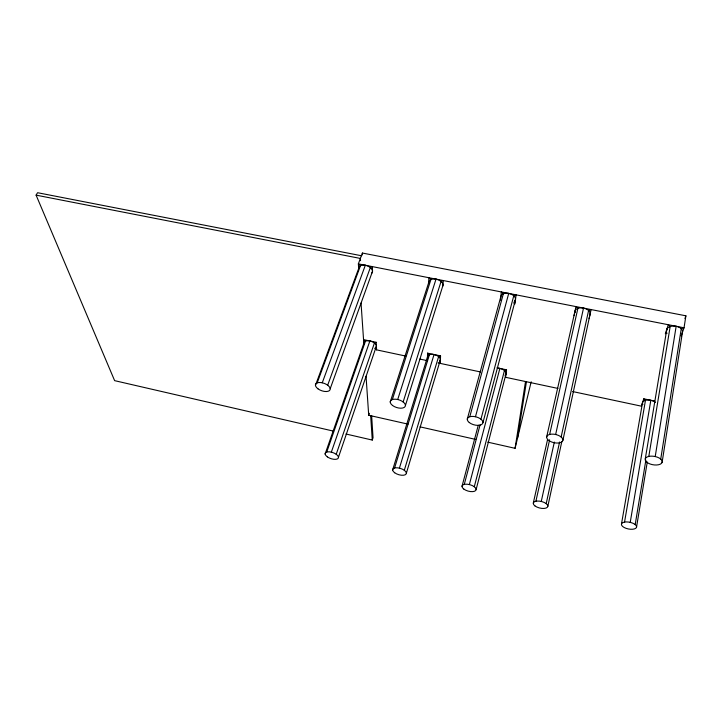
<?xml version="1.0" encoding="UTF-8"?>
<svg xmlns="http://www.w3.org/2000/svg" width="722" height="722" viewBox="0 0 722 722"><rect width="100%" height="100%" fill="white"/><g stroke="black" fill="none" stroke-linecap="round" stroke-linejoin="round"><path stroke-width="1.08" d="M427.46 358.807L427.559 353.148L440.555 355.892L440.294 363.41L439.057 362.417M500.472 300.144L501.357 291.95L503.369 293.719L469.796 416.72M497.016 367.814L506.546 369.826L505.599 377.299L557.971 388.436M371.74 273.313A7.22 4.35 20.2 0 0 367.146 265.75A7.22 4.35 20.2 0 0 358.681 268.476L358.365 263.873L362.39 253.043L685.9 315.812L684.032 327.815L681.171 335.92M487.765 442.153L515.075 448.317L525.517 381.532M660.738 459.066L681.261 328.69L684.032 327.815L358.365 263.873L360.495 265.624L317.184 382.877M662.092 462.468A8.637 4.251 9.9 0 0 650.883 456.151A8.637 4.251 9.9 0 0 648.139 463.109A8.637 4.251 9.9 0 0 662.092 462.468L682.434 332.337A7.996 4.693 7 0 0 675.142 326.109A7.996 4.693 7 0 0 666.695 330.477M517.539 438.128L526.428 381.767M655.215 456.548L676.162 326.272M648.807 456.421L670.169 326.515L668.319 324.729L665.332 333.735L667.137 333.167M645.297 458.741L666.821 329.259M635.189 524.569L645.865 460.167M636.497 527.385A7.716 3.429 11.4 0 0 626.362 521.916A7.716 3.429 11.4 0 0 624.16 527.502A7.716 3.429 11.4 0 0 636.497 527.385L647.273 461.999M630.225 522.358L650.82 400.295M624.548 522.069L645.468 400.322L643.771 398.806L641.335 406.161L572.591 391.541M621.507 523.856L642.544 402.497M574.08 315.649L575.939 306.588L577.88 308.366L549.65 434.427M547.799 506.492L561.797 441.674M562.871 440.411A8.285 4.188 12.7 0 0 551.554 434.139A8.285 4.188 12.7 0 0 549.938 441.205A8.285 4.188 12.7 0 0 562.871 440.411L590.091 314.124M546.202 503.649L559.586 442.017M561.147 436.981L588.592 310.469L591.119 309.567L589.071 318.628M555.651 434.491L583.52 308.077M541.256 501.456L554.334 442.072M535.904 501.221L549.613 439.797M533.305 503.072L547.538 439.644M546.689 436.81L575.001 311.146M515.075 448.317L531.175 381.776M476.114 489.597L506.068 373.581M474.282 486.736L504.452 370.521L506.546 369.826M469.363 484.57L499.877 368.419M464.273 484.381L480.085 424.834M482.955 422.641L515.526 299.413M462.017 486.276L478.28 425.258M480.942 419.193L513.775 295.758L516.104 294.847L514.948 303.935L513.631 302.771M475.473 416.729L508.721 293.394M467.269 419.157L500.86 296.525A7.482 4.558 13.8 0 1 510.616 293.926A7.482 4.558 13.8 0 1 514.254 301.489M404.311 470.284L438.615 356.605L440.555 355.892M406.369 473.172L440.42 359.673M399.41 468.136L434.048 354.52M392.642 469.932L427.487 356.93M394.573 467.991L429.437 354.664L427.559 353.148M405.448 405.412L443.037 285.118L443.2 280.524L441.052 281.463L403.156 401.946M397.714 399.51L436.025 279.116A7.328 4.467 17 0 1 442.757 286.246M392.344 399.546L430.935 279.477L428.868 277.708L428.787 282.311L390.223 402.028M345.955 434.003L372.272 440.068L373.039 437.712L371.631 415.673M408.029 424.139L368.707 415.258L369.357 413.309M338.483 457.17L376.415 346.109M336.217 454.273L374.42 343.031L376.216 342.309L376.604 349.872L405.8 356.081M331.335 452.143L369.872 340.974M326.732 452.044L365.467 341.145L363.545 339.629L376.216 342.309M325.117 454.021L363.807 343.437L361.045 303.005M684.943 318.555L685.9 315.812M330.216 388.689L372.552 271.21L372.308 266.608L370.341 267.564L327.68 385.205M322.265 382.795L365.332 265.236M315.442 385.395L358.292 269.532M332.806 430.971L114.627 380.647L36.1 195.139L37.571 192.711L361.388 255.732M36.1 195.139L360.386 258.44L360.531 260.669M643.771 398.806L654.863 401.143M419.861 359.069L427.424 360.675M438.146 362.958L480.464 371.947M420.042 426.855L475.753 439.436M375.341 348.879L376.604 349.872M366.045 376.207L368.707 415.258M370.684 415.881L372.272 440.068M362.39 253.043L362.507 254.893M364.087 344.457A6.561 3.592 19 0 1 367.227 340.766A6.561 3.592 19 0 1 375.151 343.681A6.561 3.592 19 0 1 374.709 348.383M498.135 368.184A6.796 3.736 14.3 0 1 504.976 371A6.796 3.736 14.3 0 1 504.94 375.26M427.695 357.95A6.66 3.673 16.7 0 1 434.897 354.737A6.66 3.673 16.7 0 1 439.49 361.361M642.869 404.537A7.202 3.845 9.2 0 1 646.289 400.15A7.202 3.845 9.2 0 1 655.441 402.434M575.019 312.373A7.689 4.63 10.6 0 1 583.529 308.077A7.689 4.63 10.6 0 1 589.567 315.243M429.003 283.538A7.328 4.467 17 0 1 436.034 279.125M534.903 505.869A7.446 3.375 13.5 0 0 547.357 507.286A7.446 3.375 13.5 0 0 539.406 501.131A7.446 3.375 13.5 0 0 534.903 505.869M463.84 489.092A7.265 3.321 15.4 0 0 475.789 490.409A7.265 3.321 15.4 0 0 467.576 484.254A7.265 3.321 15.4 0 0 463.84 489.092M317.96 388.815A7.761 3.899 20 0 0 330.098 389.718A7.761 3.899 20 0 0 320.424 382.516A7.761 3.899 20 0 0 317.96 388.815M327.364 456.882A7.003 3.177 19.2 0 0 338.356 458.01A7.003 3.177 19.2 0 0 329.665 451.855A7.003 3.177 19.2 0 0 327.364 456.882M392.488 405.43A7.888 4.016 17.7 0 0 405.195 406.432A7.888 4.016 17.7 0 0 395.809 399.221A7.888 4.016 17.7 0 0 392.488 405.43M469.273 422.541A8.059 4.106 15.2 0 0 482.585 423.652A8.059 4.106 15.2 0 0 473.497 416.432A8.059 4.106 15.2 0 0 469.273 422.541M394.681 472.766A7.121 3.258 17.3 0 0 406.143 473.993A7.121 3.258 17.3 0 0 397.687 467.838A7.121 3.258 17.3 0 0 394.681 472.766"/></g></svg>
